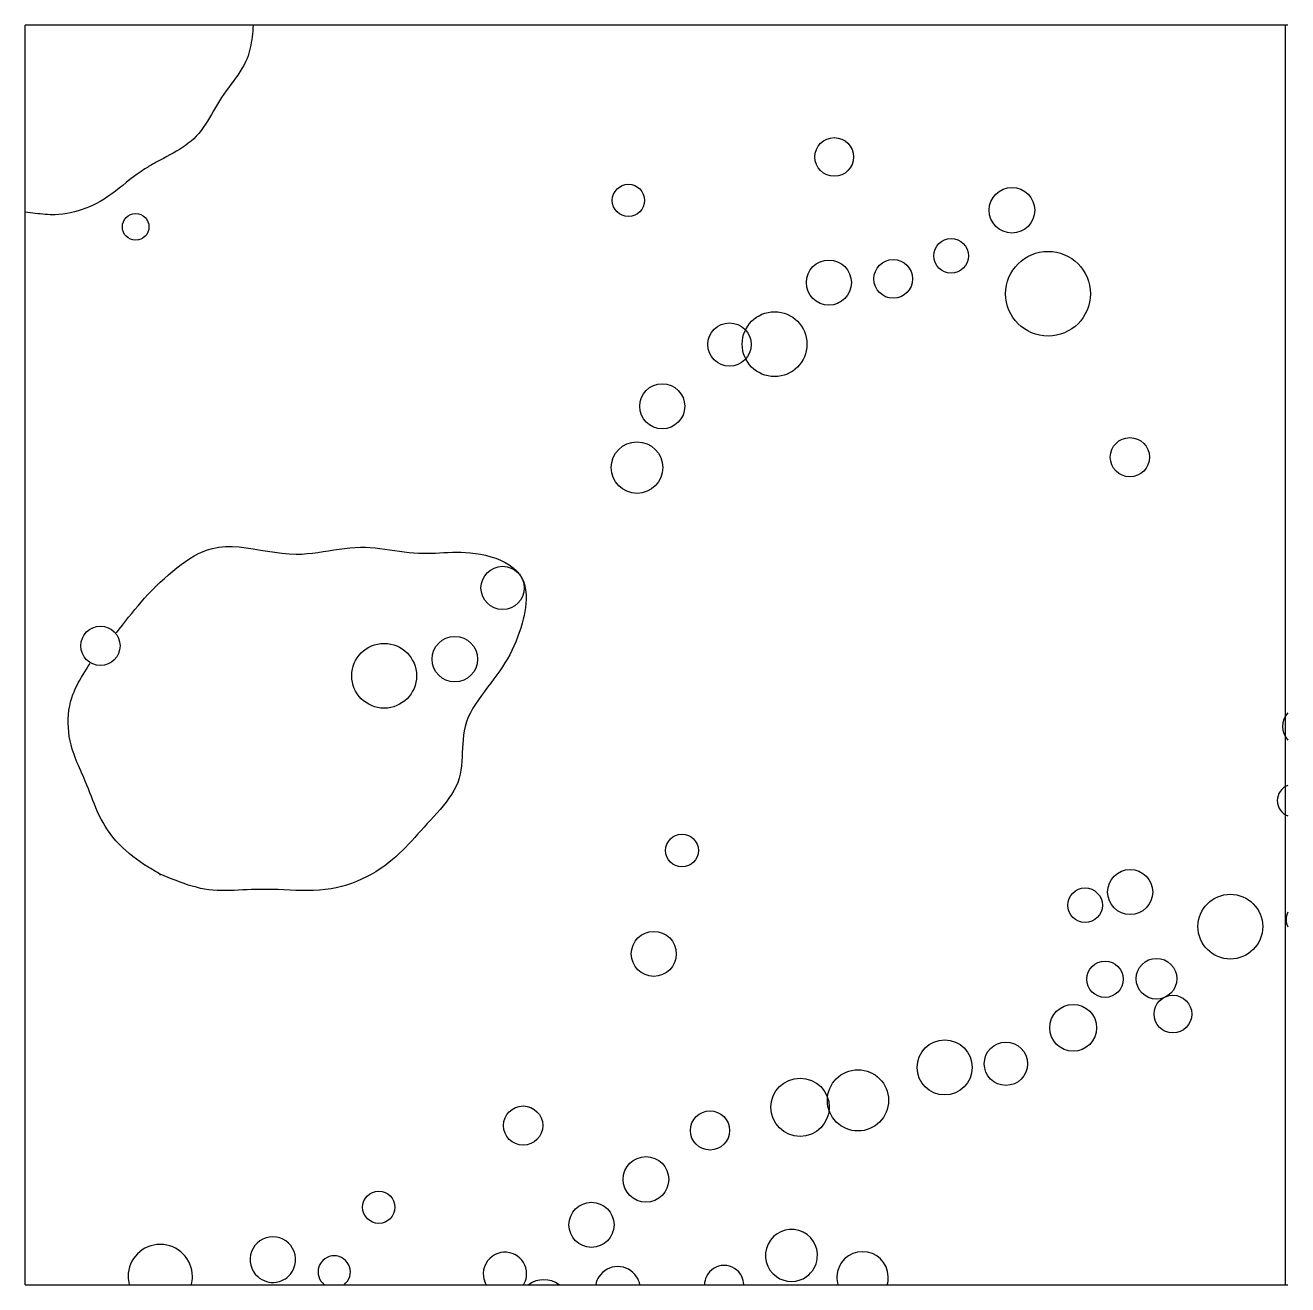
# Model space of a CAD drawing. Extents: x 3.075 to 4.061, y 8.53 to 9.514.
import ezdxf

# ---------------------------------------------------------------- set-up
doc = ezdxf.new("R2010")
doc.units = 0
doc.linetypes.add('HIDDEN', pattern=[0.375, 0.25, -0.125])
doc.layers.add('LAYER1', color=7, linetype='CONTINUOUS')
doc.layers.add('LAYER12', color=5, linetype='CONTINUOUS')

msp = doc.modelspace()

# ---------------------------------------------------------------- linework, layer by layer
at = {"layer": 'LAYER1', "color": 7, "linetype": 'HIDDEN'}
for points in [[(3.2532, 9.5139), (3.253, 9.5117), (3.2528, 9.5094), (3.2526, 9.5072), (3.2523, 9.5049), (3.252, 9.5027), (3.2517, 9.5005), (3.2513, 9.4983), (3.2509, 9.4962), (3.2504, 9.4941), (3.2498, 9.492), (3.2492, 9.4899), (3.2484, 9.4879), (3.2472, 9.4852), (3.2459, 9.4825), (3.2444, 9.48), (3.2428, 9.4774), (3.2412, 9.4749), (3.2394, 9.4725), (3.2376, 9.47), (3.2358, 9.4675), (3.2339, 9.4651), (3.2321, 9.4626), (3.2303, 9.4601), (3.2285, 9.4575), (3.2269, 9.4549), (3.2252, 9.4523), (3.2237, 9.4496), (3.2221, 9.447), (3.2206, 9.4443), (3.2191, 9.4417), (3.2175, 9.4391), (3.2159, 9.4366), (3.2142, 9.4341), (3.2125, 9.4317), (3.2106, 9.4294), (3.2086, 9.4272), (3.2067, 9.4253), (3.2047, 9.4234), (3.2025, 9.4217), (3.2003, 9.42), (3.198, 9.4184), (3.1956, 9.4169), (3.1932, 9.4155), (3.1907, 9.414), (3.1882, 9.4126), (3.1857, 9.4113), (3.1831, 9.4099), (3.1806, 9.4086)], [(3.1806, 9.4086), (3.1796, 9.408), (3.1785, 9.4075), (3.1775, 9.4069), (3.1765, 9.4064), (3.1755, 9.4058), (3.1745, 9.4053), (3.1735, 9.4047), (3.1725, 9.4041), (3.1715, 9.4035), (3.1706, 9.4029), (3.1696, 9.4023), (3.1686, 9.4017), (3.1656, 9.3997), (3.1627, 9.3976), (3.1598, 9.3955), (3.1569, 9.3933), (3.1541, 9.391), (3.1513, 9.3888), (3.1484, 9.3866), (3.1456, 9.3844), (3.1427, 9.3822), (3.1397, 9.3801), (3.1367, 9.3781), (3.1336, 9.3763), (3.1309, 9.3748), (3.1281, 9.3734), (3.1253, 9.3721), (3.1225, 9.371), (3.1196, 9.3699), (3.1166, 9.369), (3.1136, 9.3681), (3.1106, 9.3674), (3.1076, 9.3669), (3.1046, 9.3664), (3.1015, 9.3661), (3.0985, 9.3659), (3.0965, 9.3659), (3.0946, 9.3659), (3.0926, 9.366), (3.0907, 9.3661), (3.0888, 9.3663), (3.0868, 9.3665), (3.0849, 9.3667), (3.083, 9.3669), (3.081, 9.3672), (3.0791, 9.3675), (3.0772, 9.3677), (3.0752, 9.368)], [(3.0752, 9.368), (3.0752, 9.368), (3.0752, 9.368), (3.0752, 9.368), (3.0752, 9.368), (3.0752, 9.368), (3.0752, 9.368), (3.0752, 9.368), (3.0752, 9.368), (3.0752, 9.368), (3.0752, 9.368), (3.0752, 9.368), (3.0752, 9.368), (3.0752, 9.368), (3.0752, 9.368), (3.0752, 9.368), (3.0752, 9.368), (3.0752, 9.368), (3.0752, 9.368), (3.0752, 9.368), (3.0752, 9.368), (3.0752, 9.368), (3.0752, 9.368), (3.0752, 9.368), (3.0752, 9.368)], [(3.1806, 9.079), (3.1838, 9.0819), (3.1871, 9.0847), (3.1903, 9.0874), (3.1936, 9.0901), (3.1969, 9.0927), (3.2003, 9.0951), (3.2036, 9.0974), (3.2071, 9.0994), (3.2105, 9.1013), (3.214, 9.1029), (3.2176, 9.1043), (3.2213, 9.1053), (3.2264, 9.1063), (3.2315, 9.1067), (3.2368, 9.1067), (3.2422, 9.1064), (3.2477, 9.1057), (3.2532, 9.1049), (3.2588, 9.104), (3.2643, 9.1031), (3.27, 9.1023), (3.2756, 9.1015), (3.2812, 9.101), (3.2867, 9.1008), (3.291, 9.1009), (3.2952, 9.1012), (3.2994, 9.1016), (3.3036, 9.1022), (3.3078, 9.1028), (3.312, 9.1035), (3.3161, 9.1041), (3.3203, 9.1048), (3.3245, 9.1053), (3.3286, 9.1058), (3.3328, 9.1061), (3.337, 9.1063), (3.3408, 9.1062), (3.3445, 9.106), (3.3483, 9.1057), (3.3521, 9.1052), (3.3559, 9.1047), (3.3597, 9.1042), (3.3635, 9.1036), (3.3673, 9.1031), (3.3711, 9.1026), (3.3748, 9.1022), (3.3786, 9.1018), (3.3823, 9.1016), (3.3856, 9.1015), (3.3888, 9.1015), (3.3921, 9.1016), (3.3954, 9.1017), (3.3987, 9.1019), (3.402, 9.102), (3.4053, 9.1022), (3.4087, 9.1023), (3.4121, 9.1023), (3.4155, 9.1023), (3.419, 9.1022), (3.4225, 9.1019), (3.4266, 9.1014), (3.4306, 9.1008), (3.4346, 9.0999), (3.4386, 9.0988), (3.4425, 9.0976), (3.4462, 9.0961), (3.4498, 9.0944), (3.4531, 9.0924), (3.4561, 9.0902), (3.4587, 9.0878), (3.4611, 9.0851), (3.4629, 9.0821), (3.4641, 9.0796), (3.465, 9.077), (3.4656, 9.0742), (3.466, 9.0714), (3.4662, 9.0684), (3.4662, 9.0654), (3.4661, 9.0623), (3.4658, 9.0592), (3.4653, 9.0561), (3.4647, 9.053), (3.464, 9.0499), (3.4632, 9.0469), (3.4621, 9.0431), (3.4609, 9.0395), (3.4596, 9.0359), (3.4582, 9.0324), (3.4567, 9.0289), (3.4551, 9.0256), (3.4534, 9.0223), (3.4516, 9.019), (3.4497, 9.0159), (3.4477, 9.0127), (3.4456, 9.0096), (3.4434, 9.0065), (3.441, 9.0033), (3.4386, 9.0001), (3.4362, 8.9968), (3.4337, 8.9936), (3.4313, 8.9904), (3.429, 8.9871), (3.4267, 8.9837), (3.4247, 8.9804), (3.4228, 8.9769), (3.4211, 8.9734), (3.4197, 8.9698), (3.4186, 8.9661), (3.4179, 8.9628), (3.4174, 8.9595), (3.417, 8.9561), (3.4167, 8.9527), (3.4166, 8.9493), (3.4164, 8.9458), (3.4162, 8.9424), (3.416, 8.939), (3.4157, 8.9356), (3.4153, 8.9322), (3.4147, 8.929), (3.4139, 8.9258), (3.4128, 8.9225), (3.4114, 8.9192), (3.4097, 8.9161), (3.4079, 8.913), (3.4059, 8.9101), (3.4037, 8.9071), (3.4014, 8.9043), (3.399, 8.9014), (3.3966, 8.8986), (3.3941, 8.8959), (3.3915, 8.8931), (3.389, 8.8904), (3.3866, 8.8877), (3.3842, 8.885), (3.3818, 8.8823), (3.3794, 8.8796), (3.377, 8.877), (3.3745, 8.8744), (3.3721, 8.8718), (3.3696, 8.8693), (3.3671, 8.8669), (3.3645, 8.8645), (3.3618, 8.8622), (3.3591, 8.8599), (3.3558, 8.8574), (3.3524, 8.8551), (3.3489, 8.8528), (3.3452, 8.8507), (3.3415, 8.8487), (3.3378, 8.8469), (3.3339, 8.8452), (3.33, 8.8437), (3.3261, 8.8424), (3.3221, 8.8412), (3.318, 8.8402), (3.314, 8.8395), (3.3094, 8.8388), (3.3049, 8.8384), (3.3003, 8.8381), (3.2957, 8.838), (3.2911, 8.8381), (3.2865, 8.8382), (3.2819, 8.8384), (3.2772, 8.8386), (3.2726, 8.8388), (3.2679, 8.8389), (3.2633, 8.839), (3.2586, 8.839), (3.2552, 8.8389), (3.2519, 8.8388), (3.2485, 8.8386), (3.2451, 8.8385), (3.2417, 8.8383), (3.2383, 8.8381), (3.235, 8.838), (3.2316, 8.838), (3.2283, 8.838), (3.225, 8.8381), (3.2217, 8.8383), (3.2184, 8.8387), (3.2152, 8.8392), (3.212, 8.8398), (3.2088, 8.8406), (3.2056, 8.8414), (3.2024, 8.8424), (3.1993, 8.8435), (3.1962, 8.8446), (3.193, 8.8458), (3.1899, 8.847), (3.1868, 8.8483), (3.1837, 8.8495), (3.1806, 8.8509)], [(3.1464, 9.0393), (3.1487, 9.0424), (3.1511, 9.0454), (3.1535, 9.0485), (3.1559, 9.0515), (3.1583, 9.0545), (3.1608, 9.0575), (3.1633, 9.0605), (3.1658, 9.0634), (3.1683, 9.0663), (3.1709, 9.0692), (3.1736, 9.072), (3.1763, 9.0748), (3.1766, 9.0751), (3.177, 9.0755), (3.1773, 9.0759), (3.1777, 9.0762), (3.178, 9.0766), (3.1784, 9.0769), (3.1788, 9.0773), (3.1791, 9.0776), (3.1795, 9.078), (3.1799, 9.0783), (3.1802, 9.0787), (3.1806, 9.079)], [(3.1806, 8.8508), (3.1795, 8.8514), (3.1784, 8.8521), (3.1774, 8.8527), (3.1763, 8.8533), (3.1753, 8.8539), (3.1742, 8.8545), (3.1732, 8.8552), (3.1721, 8.8558), (3.1711, 8.8564), (3.17, 8.8571), (3.169, 8.8577), (3.1679, 8.8584), (3.165, 8.8604), (3.162, 8.8625), (3.1592, 8.8647), (3.1564, 8.867), (3.1536, 8.8693), (3.151, 8.8718), (3.1485, 8.8743), (3.146, 8.877), (3.1437, 8.8797), (3.1415, 8.8825), (3.1394, 8.8854), (3.1375, 8.8884), (3.1359, 8.8911), (3.1344, 8.8939), (3.133, 8.8967), (3.1317, 8.8996), (3.1304, 8.9026), (3.1292, 8.9055), (3.128, 8.9085), (3.1269, 8.9115), (3.1257, 8.9145), (3.1245, 8.9175), (3.1234, 8.9205), (3.1221, 8.9234), (3.1212, 8.9255), (3.1203, 8.9276), (3.1194, 8.9296), (3.1185, 8.9317), (3.1176, 8.9338), (3.1167, 8.9358), (3.1158, 8.9379), (3.1149, 8.94), (3.1141, 8.9421), (3.1133, 8.9442), (3.1126, 8.9463), (3.1119, 8.9485), (3.111, 8.9518), (3.1102, 8.9551), (3.1096, 8.9585), (3.1092, 8.9619), (3.1089, 8.9653), (3.1087, 8.9687), (3.1088, 8.9721), (3.109, 8.9755), (3.1093, 8.9789), (3.1099, 8.9823), (3.1106, 8.9855), (3.1116, 8.9887), (3.1124, 8.9911), (3.1133, 8.9934), (3.1143, 8.9957), (3.1154, 8.998), (3.1165, 9.0002), (3.1177, 9.0024), (3.119, 9.0046), (3.1203, 9.0068), (3.1217, 9.0089), (3.123, 9.0111), (3.1244, 9.0132), (3.1258, 9.0153)], [(3.1806, 8.8509), (3.1806, 8.8509), (3.1806, 8.8508), (3.1806, 8.8508), (3.1806, 8.8508), (3.1806, 8.8508), (3.1806, 8.8508), (3.1806, 8.8508), (3.1806, 8.8508), (3.1806, 8.8508), (3.1806, 8.8508), (3.1806, 8.8508), (3.1806, 8.8508), (3.1806, 8.8505), (3.1806, 8.8503), (3.1806, 8.8501), (3.1806, 8.85), (3.1806, 8.85), (3.1806, 8.85), (3.1806, 8.8501), (3.1806, 8.8502), (3.1806, 8.8503), (3.1806, 8.8505), (3.1806, 8.8507), (3.1806, 8.8508)]]:
    msp.add_lwpolyline(points, dxfattribs=at)
at = {"layer": 'LAYER1', "color": 7, "linetype": 'CONTINUOUS'}
for centre, radius in [((3.7068, 9.411), 0.0151), ((3.5461, 9.3771), 0.0126), ((3.8455, 9.3694), 0.0178), ((3.1614, 9.3564), 0.0104), ((3.798, 9.3338), 0.0135), ((3.8737, 9.3042), 0.0331), ((3.7026, 9.3129), 0.0176), ((3.7528, 9.3158), 0.0151), ((3.6602, 9.2648), 0.0253), ((3.625, 9.2645), 0.0169), ((3.5725, 9.2163), 0.0176), ((3.5528, 9.1684), 0.0201), ((3.9376, 9.1765), 0.0153), ((3.4479, 9.0744), 0.0169), ((3.1339, 9.0292), 0.0153), ((3.3554, 9.0058), 0.0253), ((3.4106, 9.0188), 0.0178), ((3.5879, 8.8693), 0.0128), ((3.9378, 8.8369), 0.0176), ((3.9026, 8.8266), 0.0135), ((4.016, 8.8099), 0.0253), ((3.5659, 8.7886), 0.0176), ((3.9182, 8.7688), 0.0142), ((3.9584, 8.7692), 0.0159), ((3.9712, 8.7416), 0.0147), ((3.8933, 8.7309), 0.0183), ((3.793, 8.6999), 0.0215), ((3.8408, 8.7028), 0.0169), ((3.7253, 8.6742), 0.0239), ((3.6801, 8.6688), 0.0228), ((3.4639, 8.6545), 0.0153), ((3.6098, 8.6507), 0.0153), ((3.5598, 8.6125), 0.0178), ((3.3512, 8.5907), 0.0126), ((3.5173, 8.577), 0.0176)]:
    msp.add_circle(centre, radius, dxfattribs=at)
for centre, radius, start, end in [((4.0726, 8.9663), 0.0159, 137.8113, -137.8102), ((4.0655, 8.9083), 0.0128, 111.5539, -111.5519), ((4.0738, 8.8154), 0.0142, 155.9483, -155.9483), ((3.2685, 8.5498), 0.0178, -48.3152, -131.686), ((3.6734, 8.5531), 0.0203, -6.6575, -125.3984), ((3.1806, 8.5366), 0.0251, 90, 180), ((3.1806, 8.5366), 0.0251, 0, 90), ((3.4497, 8.5387), 0.0169, -7.3523, 117.0555), ((3.7289, 8.5359), 0.0201, 1.7901, 178.2099), ((3.3164, 8.5402), 0.0126, -16.6361, -163.3639), ((3.4497, 8.5387), 0.0169, 117.0555, -172.6487), ((3.6734, 8.5531), 0.0203, -54.6016, -6.6573), ((3.1806, 8.5366), 0.0251, 180, -165.4286), ((3.1806, 8.5366), 0.0251, -14.571, 0), ((3.2685, 8.5498), 0.0178, -131.686, -81.411), ((3.2685, 8.5498), 0.0178, -81.4106, -48.3157), ((3.3164, 8.5402), 0.0126, -163.3633, -127.8333), ((3.3164, 8.5402), 0.0126, -52.1621, -16.6389), ((3.4497, 8.5387), 0.0169, -172.6479, -149.7986), ((3.4497, 8.5387), 0.0169, -30.1998, -7.3516), ((3.5378, 8.5268), 0.0176, 146.544, 168.9233), ((3.5378, 8.5268), 0.0176, 33.4556, 146.5448), ((3.5378, 8.5268), 0.0176, 11.0775, 33.4547), ((3.6208, 8.53), 0.0153, 154.7267, 179.225), ((3.6208, 8.53), 0.0153, 25.273, 154.727), ((3.6208, 8.53), 0.0153, 0.7747, 25.2701), ((3.6734, 8.5531), 0.0203, -125.399, -54.6016), ((3.7289, 8.5359), 0.0201, 178.2099, -163.5471), ((3.7289, 8.5359), 0.0201, -16.4521, 0.4618), ((3.7289, 8.5359), 0.0201, 0.4617, 1.7901), ((3.4801, 8.5138), 0.0203, 54.0713, 125.9293)]:
    msp.add_arc(centre, radius, start, end, dxfattribs=at)
at = {"layer": 'LAYER12', "color": 5, "linetype": 'CONTINUOUS'}
for points in [[(3.0752, 9.5131), (3.0752, 9.5139)], [(3.0766, 9.5139), (3.0752, 9.5139)], [(3.0752, 8.5366), (3.0752, 9.5131)], [(3.1806, 9.5139), (3.0766, 9.5139)], [(4.0608, 9.5139), (3.1806, 9.5139)], [(4.0589, 9.5139), (4.0589, 8.5366)], [(3.0752, 8.5302), (3.0752, 8.5366)], [(4.0589, 8.5366), (4.0589, 8.5302)], [(3.0752, 8.5302), (3.0752, 8.5302)], [(3.0752, 8.5302), (3.0752, 8.5302)], [(3.0752, 8.5302), (4.0608, 8.5302)], [(3.0752, 8.5302), (3.0752, 8.5302)], [(3.0752, 8.5302), (3.0752, 8.5302)]]:
    msp.add_lwpolyline(points, dxfattribs=at)

doc.saveas('drawing.dxf')
